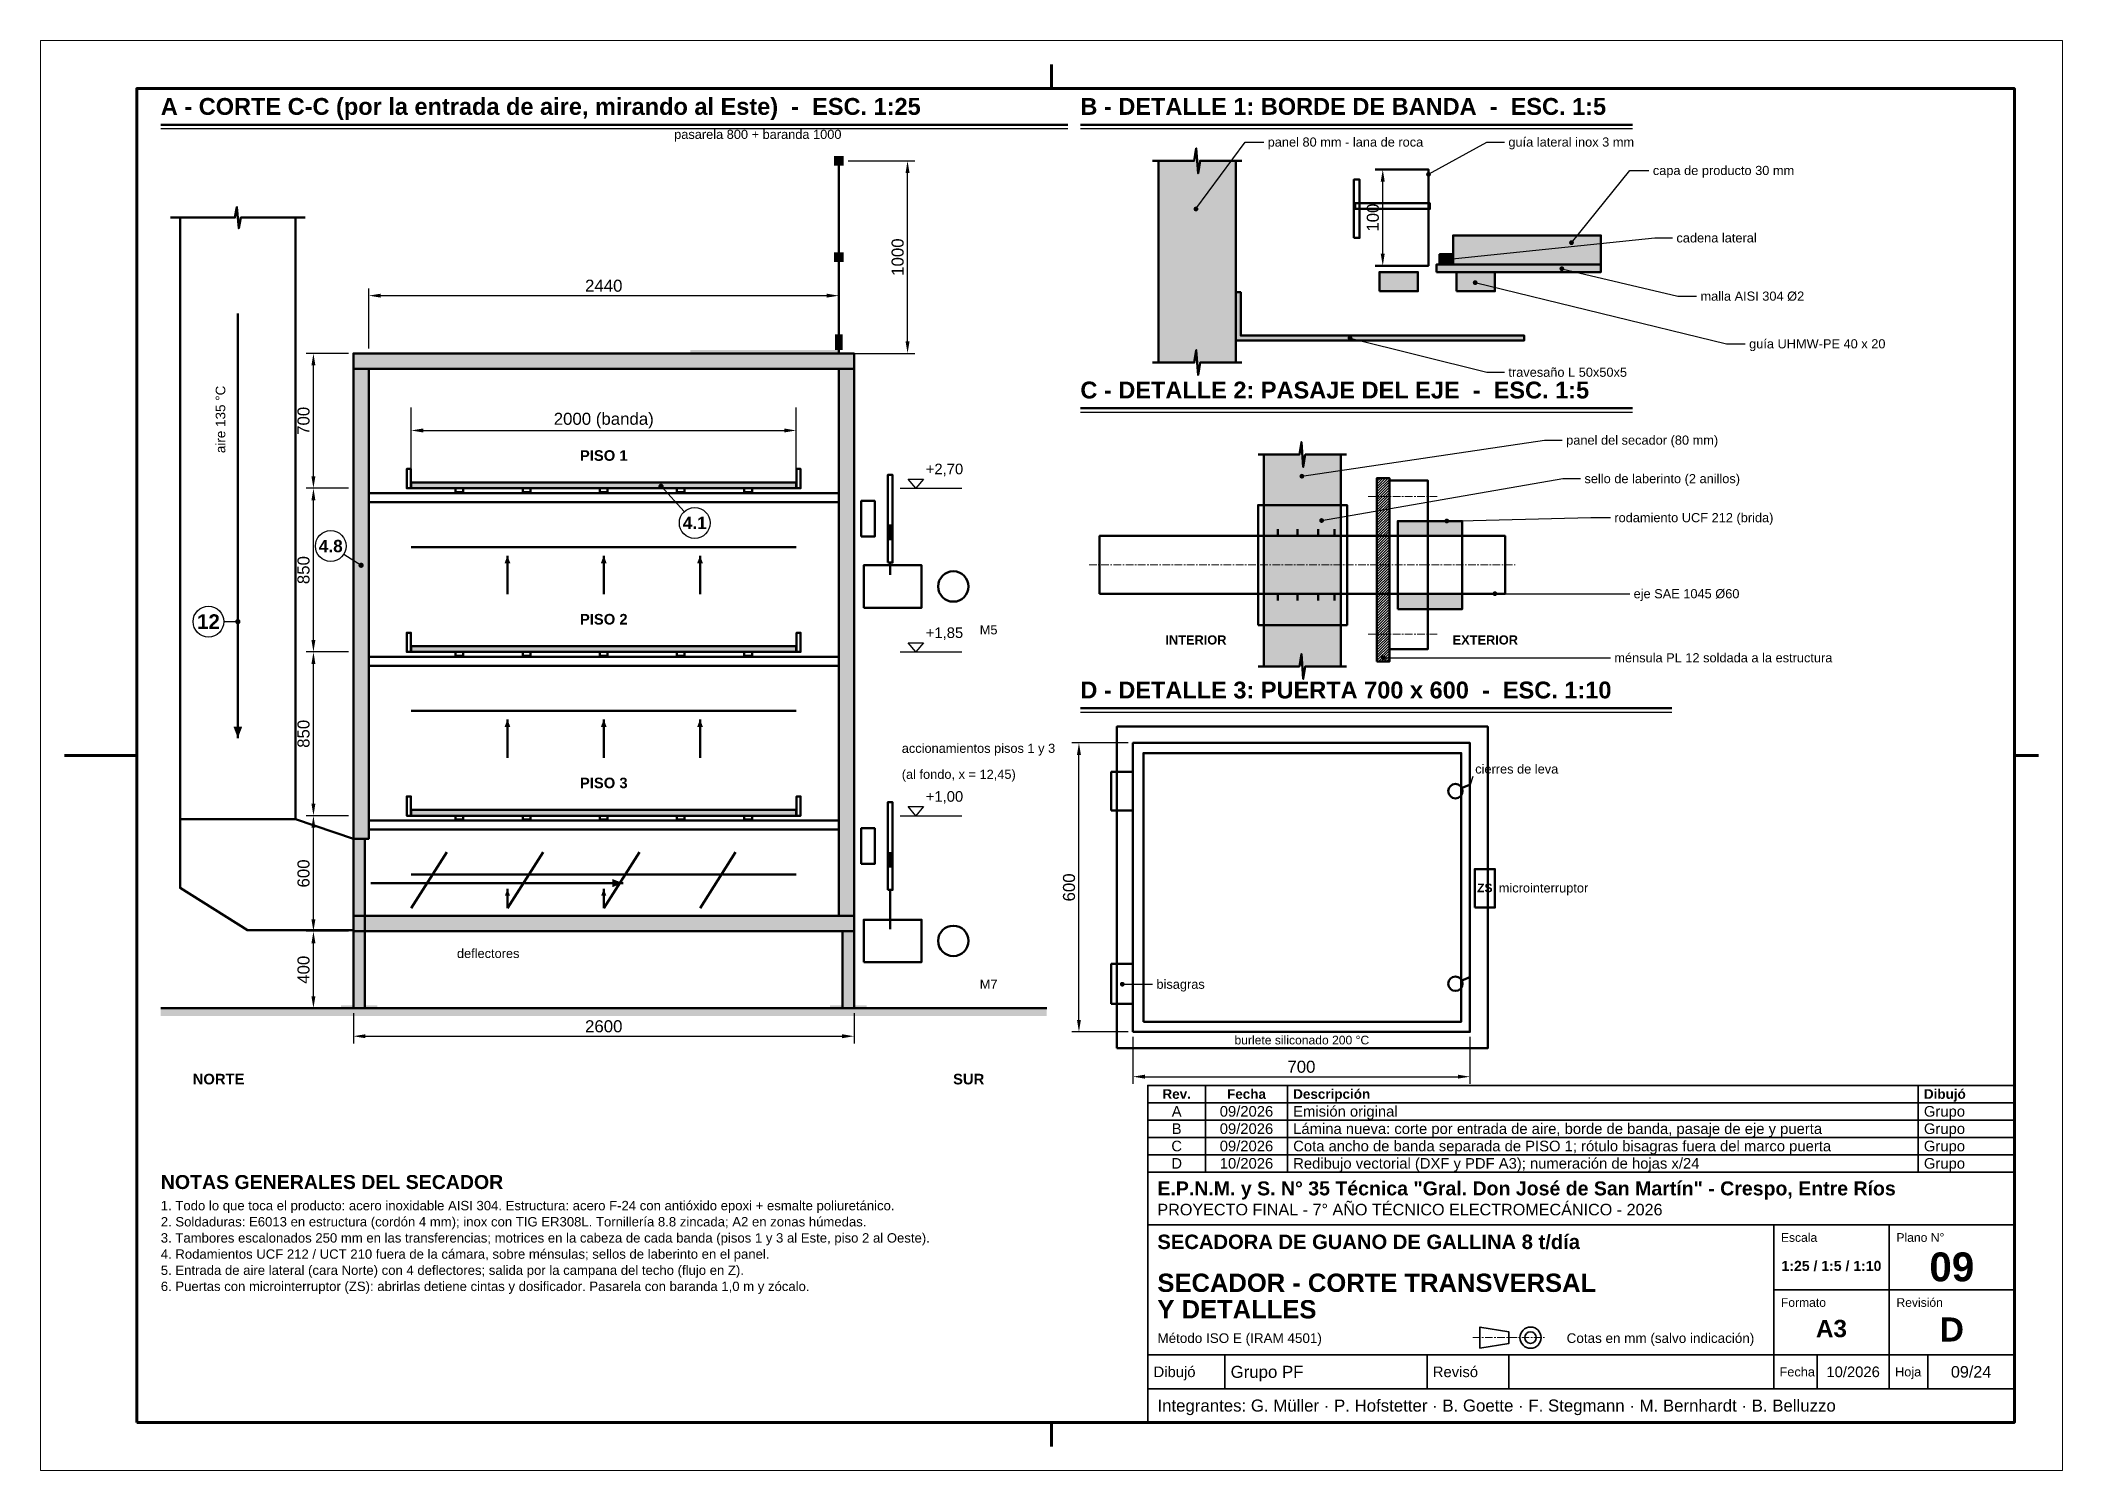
# Model space of a CAD drawing. Header units: millimetres. Extents: x 0 to 420, y 0 to 297.
import ezdxf
from ezdxf.enums import TextEntityAlignment as Align

# ---------------------------------------------------------------- set-up
doc = ezdxf.new("R2010")
doc.units = ezdxf.units.MM
doc.header["$LTSCALE"] = 0.5
doc.linetypes.add('CENTER', pattern=[5.08, 3.175, -0.635, 0.635, -0.635])
for name, color, linetype, lineweight in [('CONTORNO', 7, 'CONTINUOUS', 50), ('COTAS', 7, 'CONTINUOUS', 25), ('EJES', 1, 'CENTER', 18), ('FINO', 7, 'CONTINUOUS', 25), ('HOJA', 8, 'CONTINUOUS', 13), ('RAYADO', 8, 'CONTINUOUS', 18), ('RECUADRO', 7, 'CONTINUOUS', 70), ('RELLENO', 9, 'CONTINUOUS', 13), ('ROTULO', 7, 'CONTINUOUS', 35), ('TEXTO', 7, 'CONTINUOUS', 25)]:
    doc.layers.add(name, color=color, linetype=linetype, lineweight=lineweight)
doc.styles.add('NEGRITA', font='arialbd.ttf')
doc.styles.get("Standard").update_dxf_attribs({"font": 'arial.ttf'})
doc.dimstyles.new('IRAM', dxfattribs={"dimtxt": 2.5, "dimasz": 2.5, "dimexe": 1.5, "dimexo": 1, "dimgap": 0.8, "dimtad": 1, "dimdec": 1, "dimtxsty": 'Standard', "dimcen": 2.5, "dimazin": 3, "dimtfac": 1, "dimtmove": 0, "dimatfit": 3})

msp = doc.modelspace()

# ---------------------------------------------------------------- hatches: boundary and pattern name
at = {"layer": 'CONTORNO', "true_color": 0x2e8b57}
for points in [[(97, 190), (96.392, 188.4), (97.608, 188.4)], [(117, 190), (116.392, 188.4), (117.608, 188.4)], [(137, 190), (136.392, 188.4), (137.608, 188.4)]]:
    msp.add_hatch(color=7, dxfattribs=at).paths.add_polyline_path(points)
at = {"layer": 'CONTORNO', "true_color": 0xd62828}
for points in [[(97, 156), (96.392, 154.4), (97.608, 154.4)], [(117, 156), (116.392, 154.4), (117.608, 154.4)], [(137, 156), (136.392, 154.4), (137.608, 154.4)], [(41, 152.1), (41.912, 154.5), (40.088, 154.5)], [(121, 122), (118.8, 122.836), (118.8, 121.164)], [(97, 120.8), (96.468, 119.4), (97.532, 119.4)], [(117, 120.8), (116.468, 119.4), (117.532, 119.4)]]:
    msp.add_hatch(color=7, dxfattribs=at).paths.add_polyline_path(points)
at = {"layer": 'COTAS'}
h = msp.add_hatch(color=7, dxfattribs=at)
edge = h.paths.add_edge_path()
edge.add_arc((288.3, 269.2), 0.5, 0, 360)
h = msp.add_hatch(color=7, dxfattribs=at)
edge = h.paths.add_edge_path()
edge.add_arc((240, 262), 0.5, 0, 360)
h = msp.add_hatch(color=7, dxfattribs=at)
edge = h.paths.add_edge_path()
edge.add_arc((291.9, 251.5), 0.5, 0, 360)
h = msp.add_hatch(color=7, dxfattribs=at)
edge = h.paths.add_edge_path()
edge.add_arc((318, 255), 0.5, 0, 360)
h = msp.add_hatch(color=7, dxfattribs=at)
edge = h.paths.add_edge_path()
edge.add_arc((316, 249.6), 0.5, 0, 360)
h = msp.add_hatch(color=7, dxfattribs=at)
edge = h.paths.add_edge_path()
edge.add_arc((298, 246.7), 0.5, 0, 360)
h = msp.add_hatch(color=7, dxfattribs=at)
edge = h.paths.add_edge_path()
edge.add_arc((272, 235.2), 0.5, 0, 360)
h = msp.add_hatch(color=7, dxfattribs=at)
edge = h.paths.add_edge_path()
edge.add_arc((262, 206.5), 0.5, 0, 360)
h = msp.add_hatch(color=7, dxfattribs=at)
edge = h.paths.add_edge_path()
edge.add_arc((128.9, 204.4), 0.55, 0, 360)
h = msp.add_hatch(color=7, dxfattribs=at)
edge = h.paths.add_edge_path()
edge.add_arc((266.1, 197.3), 0.5, 0, 360)
h = msp.add_hatch(color=7, dxfattribs=at)
edge = h.paths.add_edge_path()
edge.add_arc((292.1, 197.2), 0.5, 0, 360)
h = msp.add_hatch(color=7, dxfattribs=at)
edge = h.paths.add_edge_path()
edge.add_arc((66.6, 188), 0.55, 0, 360)
h = msp.add_hatch(color=7, dxfattribs=at)
edge = h.paths.add_edge_path()
edge.add_arc((302.1, 182.1), 0.5, 0, 360)
h = msp.add_hatch(color=7, dxfattribs=at)
edge = h.paths.add_edge_path()
edge.add_arc((41, 176.3), 0.55, 0, 360)
h = msp.add_hatch(color=7, dxfattribs=at)
edge = h.paths.add_edge_path()
edge.add_arc((278.9, 168.8), 0.5, 0, 360)
h = msp.add_hatch(color=7, dxfattribs=at)
edge = h.paths.add_edge_path()
edge.add_arc((224.7, 101), 0.5, 0, 360)
at = {"layer": 'RAYADO'}
h = msp.add_hatch(dxfattribs=at)
h.set_pattern_fill('ANSI31', scale=0.12)
h.paths.add_polyline_path([(277.6, 168), (280.2, 168), (280.2, 206.1), (277.6, 206.1)])
h = msp.add_hatch(dxfattribs=at)
h.set_pattern_fill('EARTH', scale=0.35)
h.paths.add_polyline_path([(25, 94.4), (209, 94.4), (209, 96), (25, 96)])
at = {"layer": 'RELLENO', "true_color": 0x464646}
for points in [[(164.8, 271), (166.8, 271), (166.8, 273), (164.8, 273)], [(164.8, 251), (166.8, 251), (166.8, 253), (164.8, 253)], [(290, 248.9), (324.1, 248.9), (324.1, 250.5), (290, 250.5)], [(135, 232), (165.8, 232), (165.8, 232.7), (135, 232.7)], [(65, 96), (67.4, 96), (67.4, 131.2), (65, 131.2)], [(166.6, 96), (169, 96), (169, 112), (166.6, 112)]]:
    msp.add_hatch(color=7, dxfattribs=at).paths.add_polyline_path(points)
at = {"layer": 'RELLENO', "true_color": 0x969696}
for points in [[(232.2, 230.1), (248.3, 230.1), (248.3, 272), (232.2, 272)], [(65, 228.8), (169, 228.8), (169, 232), (65, 232)], [(65, 131.2), (68.2, 131.2), (68.2, 228.8), (65, 228.8)], [(165.8, 115.2), (169, 115.2), (169, 228.8), (165.8, 228.8)], [(254.1, 167), (270.1, 167), (270.1, 211), (254.1, 211)], [(65, 112), (169, 112), (169, 115.2), (65, 115.2)]]:
    msp.add_hatch(color=7, dxfattribs=at).paths.add_polyline_path(points)
at = {"layer": 'RELLENO', "true_color": 0xc09664}
msp.add_hatch(color=7, dxfattribs=at).paths.add_polyline_path([(293.4, 250.5), (324.1, 250.5), (324.1, 256.5), (293.4, 256.5)])
at = {"layer": 'RELLENO', "true_color": 0x3c322d}
msp.add_hatch(color=7, dxfattribs=at).paths.add_polyline_path([(290.6, 250.5), (293.4, 250.5), (293.4, 252.6), (290.6, 252.6)])
at = {"layer": 'RELLENO', "true_color": 0xd7e8d2}
for points in [[(278.1, 244.9), (286.1, 244.9), (286.1, 248.9), (278.1, 248.9)], [(294.1, 244.9), (302.1, 244.9), (302.1, 248.9), (294.1, 248.9)]]:
    msp.add_hatch(color=7, dxfattribs=at).paths.add_polyline_path(points)
at = {"layer": 'RELLENO', "true_color": 0x787878}
msp.add_hatch(color=7, dxfattribs=at).paths.add_polyline_path([(248.3, 234.7), (308.2, 234.7), (308.2, 235.7), (249.3, 235.7), (249.3, 244.7), (248.3, 244.7)])
at = {"layer": 'RELLENO', "true_color": 0x000000}
for points in [[(165, 232.7), (166.6, 232.7), (166.6, 236), (165, 236)], [(176, 193.2), (177, 193.2), (177, 196.48), (176, 196.48)], [(281.9, 194.1), (295.3, 194.1), (295.3, 197.2), (281.9, 197.2)], [(281.9, 178.9), (295.3, 178.9), (295.3, 182.1), (281.9, 182.1)], [(176, 125.2), (177, 125.2), (177, 128.48), (176, 128.48)], [(62.4, 96), (70, 96), (70, 96.6), (62.4, 96.6)], [(164, 96), (171.6, 96), (171.6, 96.6), (164, 96.6)]]:
    msp.add_hatch(color=7, dxfattribs=at).paths.add_polyline_path(points)
at = {"layer": 'RELLENO', "true_color": 0x8b5a2b}
msp.add_hatch(color=7, dxfattribs=at).paths.add_polyline_path([(77, 204), (157, 204), (157, 205.2), (77, 205.2)])
at = {"layer": 'RELLENO', "true_color": 0xffffff}
msp.add_hatch(color=7, dxfattribs=at).paths.add_polyline_path([(254.1, 182.1), (270.1, 182.1), (270.1, 194.1), (254.1, 194.1)])
at = {"layer": 'RELLENO', "true_color": 0xb08046}
msp.add_hatch(color=7, dxfattribs=at).paths.add_polyline_path([(77, 170), (157, 170), (157, 171.2), (77, 171.2)])
at = {"layer": 'RELLENO', "true_color": 0xc8a56e}
msp.add_hatch(color=7, dxfattribs=at).paths.add_polyline_path([(77, 136), (157, 136), (157, 137.2), (77, 137.2)])

# ---------------------------------------------------------------- linework, layer by layer
at = {"layer": 'CONTORNO'}
for p, q in [((25, 279.5), (213.37, 279.5)), ((216, 279.5), (330.66, 279.5)), ((165.8, 232), (165.8, 272)), ((232.2, 230.1), (232.2, 272)), ((248.3, 230.1), (248.3, 272)), ((216, 220.6), (330.66, 220.6)), ((254.1, 167), (254.1, 211)), ((270.1, 167), (270.1, 211)), ((68.2, 203), (165.8, 203)), ((68.2, 201.12), (165.8, 201.12)), ((257, 194.1), (257, 195.5)), ((261.1, 194.1), (261.1, 195.5)), ((265.4, 194.1), (265.4, 195.5)), ((268.8, 194.1), (268.8, 195.5)), ((77, 191.8), (157, 191.8)), ((176.5, 188.58), (176.5, 186)), ((257, 182.1), (257, 180.7)), ((261.1, 182.1), (261.1, 180.7)), ((265.4, 182.1), (265.4, 180.7)), ((268.8, 182.1), (268.8, 180.7)), ((68.2, 169), (165.8, 169)), ((68.2, 167.12), (165.8, 167.12)), ((77, 157.8), (157, 157.8)), ((216, 158.3), (338.85, 158.3)), ((295.1, 141.7), (297, 142.5)), ((29, 135.3), (53, 135.3)), ((68.2, 135), (165.8, 135)), ((68.2, 133.12), (165.8, 133.12)), ((77, 123.8), (157, 123.8)), ((176.5, 120.58), (176.5, 112.4)), ((295.1, 101.7), (297, 102.5)), ((25, 96), (209, 96))]:
    msp.add_line(p, q, dxfattribs=at)
at = {"layer": 'CONTORNO', "true_color": 0xd62828}
for p, q in [((41, 240.3), (41, 152.1)), ((97, 148), (97, 156)), ((117, 148), (117, 156)), ((137, 148), (137, 156)), ((77, 116.8), (84.4, 128.4)), ((97, 116.8), (104.4, 128.4)), ((117, 116.8), (124.4, 128.4)), ((137, 116.8), (144.4, 128.4)), ((68.6, 122), (121, 122)), ((97, 116.8), (97, 120.8)), ((117, 116.8), (117, 120.8))]:
    msp.add_line(p, q, dxfattribs=at)
at = {"layer": 'CONTORNO', "true_color": 0x2e8b57}
for p, q in [((97, 182), (97, 190)), ((117, 182), (117, 190)), ((137, 182), (137, 190))]:
    msp.add_line(p, q, dxfattribs=at)
at = {"layer": 'CONTORNO'}
for points in [[(231, 272), (239.65, 272), (240.05, 274.6), (240.45, 269.4), (240.85, 272), (249.5, 272)], [(277.2, 270.2), (288.3, 270.2), (288.3, 250.2), (277.2, 250.2)], [(27, 260.2), (40.4, 260.2), (40.8, 262.4), (41.2, 258), (41.6, 260.2), (55, 260.2)], [(231, 230.1), (239.65, 230.1), (240.05, 232.7), (240.45, 227.5), (240.85, 230.1), (249.5, 230.1)], [(252.9, 211), (261.5, 211), (261.9, 213.6), (262.3, 208.4), (262.7, 211), (271.3, 211)], [(280.2, 205.6), (288.2, 205.6), (288.2, 170.6), (280.2, 170.6)], [(252.9, 167), (261.5, 167), (261.9, 169.6), (262.3, 164.4), (262.7, 167), (271.3, 167)]]:
    msp.add_lwpolyline(points, dxfattribs=at)
for points in [[(272.8, 256), (274, 256), (274, 268.1), (272.8, 268.1)], [(273.1, 262), (288.6, 262), (288.6, 263.2), (273.1, 263.2)], [(293.4, 250.5), (324.1, 250.5), (324.1, 256.5), (293.4, 256.5)], [(290.6, 250.5), (293.4, 250.5), (293.4, 252.6), (290.6, 252.6)], [(278.1, 244.9), (286.1, 244.9), (286.1, 248.9), (278.1, 248.9)], [(290, 248.9), (324.1, 248.9), (324.1, 250.5), (290, 250.5)], [(294.1, 244.9), (302.1, 244.9), (302.1, 248.9), (294.1, 248.9)], [(248.3, 234.7), (308.2, 234.7), (308.2, 235.7), (249.3, 235.7), (249.3, 244.7), (248.3, 244.7)], [(65, 228.8), (169, 228.8), (169, 232), (65, 232)], [(65, 131.2), (68.2, 131.2), (68.2, 228.8), (65, 228.8)], [(165.8, 115.2), (169, 115.2), (169, 228.8), (165.8, 228.8)], [(76.95, 204), (76.1, 204), (76.1, 208), (76.95, 208)], [(157.05, 204), (157.9, 204), (157.9, 208), (157.05, 208)], [(176, 188.58), (177, 188.58), (177, 206.78), (176, 206.78)], [(277.6, 168), (280.2, 168), (280.2, 206.1), (277.6, 206.1)], [(77, 204), (157, 204), (157, 205.2), (77, 205.2)], [(86.2, 203.2), (87.8, 203.2), (87.8, 204), (86.2, 204)], [(100.2, 203.2), (101.8, 203.2), (101.8, 204), (100.2, 204)], [(116.2, 203.2), (117.8, 203.2), (117.8, 204), (116.2, 204)], [(132.2, 203.2), (133.8, 203.2), (133.8, 204), (132.2, 204)], [(146.2, 203.2), (147.8, 203.2), (147.8, 204), (146.2, 204)], [(170.5, 193.98), (173.3, 193.98), (173.3, 201.38), (170.5, 201.38)], [(252.9, 175.6), (271.4, 175.6), (271.4, 200.5), (252.9, 200.5)], [(220, 182.1), (304.2, 182.1), (304.2, 194.1), (220, 194.1)], [(281.9, 178.9), (295.3, 178.9), (295.3, 197.2), (281.9, 197.2)], [(171, 179.2), (183, 179.2), (183, 188), (171, 188)], [(76.95, 170), (76.1, 170), (76.1, 174), (76.95, 174)], [(157.05, 170), (157.9, 170), (157.9, 174), (157.05, 174)], [(77, 170), (157, 170), (157, 171.2), (77, 171.2)], [(86.2, 169.2), (87.8, 169.2), (87.8, 170), (86.2, 170)], [(100.2, 169.2), (101.8, 169.2), (101.8, 170), (100.2, 170)], [(116.2, 169.2), (117.8, 169.2), (117.8, 170), (116.2, 170)], [(132.2, 169.2), (133.8, 169.2), (133.8, 170), (132.2, 170)], [(146.2, 169.2), (147.8, 169.2), (147.8, 170), (146.2, 170)], [(223.6, 87.7), (300.6, 87.7), (300.6, 154.5), (223.6, 154.5)], [(226.9, 91.1), (296.9, 91.1), (296.9, 151.1), (226.9, 151.1)], [(229.1, 93.2), (295.1, 93.2), (295.1, 149), (229.1, 149)], [(222.4, 137.1), (226.9, 137.1), (226.9, 145.1), (222.4, 145.1)], [(76.95, 136), (76.1, 136), (76.1, 140), (76.95, 140)], [(157.05, 136), (157.9, 136), (157.9, 140), (157.05, 140)], [(176, 120.58), (177, 120.58), (177, 138.78), (176, 138.78)], [(77, 136), (157, 136), (157, 137.2), (77, 137.2)], [(86.2, 135.2), (87.8, 135.2), (87.8, 136), (86.2, 136)], [(100.2, 135.2), (101.8, 135.2), (101.8, 136), (100.2, 136)], [(116.2, 135.2), (117.8, 135.2), (117.8, 136), (116.2, 136)], [(132.2, 135.2), (133.8, 135.2), (133.8, 136), (132.2, 136)], [(146.2, 135.2), (147.8, 135.2), (147.8, 136), (146.2, 136)], [(65, 96), (67.4, 96), (67.4, 131.2), (65, 131.2)], [(170.5, 125.98), (173.3, 125.98), (173.3, 133.38), (170.5, 133.38)], [(297.9, 116.9), (302.1, 116.9), (302.1, 124.9), (297.9, 124.9)], [(65, 112), (169, 112), (169, 115.2), (65, 115.2)], [(171, 105.6), (183, 105.6), (183, 114.4), (171, 114.4)], [(166.6, 96), (169, 96), (169, 112), (166.6, 112)], [(222.4, 96.9), (226.9, 96.9), (226.9, 105.2), (222.4, 105.2)]]:
    msp.add_lwpolyline(points, close=True, dxfattribs=at)
at = {"layer": 'CONTORNO', "true_color": 0xd62828}
for points in [[(29, 260.2), (29, 121), (43, 112.2), (65, 112.2)], [(53, 260.2), (53, 135.3), (65, 131.2)]]:
    msp.add_lwpolyline(points, dxfattribs=at)
at = {"layer": 'CONTORNO'}
for centre, radius in [((189.6, 183.6), 3.15), ((293.9, 141.1), 1.5), ((189.6, 110), 3.15), ((293.9, 101.1), 1.5)]:
    msp.add_circle(centre, radius, dxfattribs=at)
at = {"layer": 'COTAS'}
for p, q in [((77, 208), (77, 220.8)), ((157, 208), (157, 220.8)), ((133.7321, 199.1537), (128.9, 204.4)), ((178.6, 204), (191.4, 204)), ((63.0015, 190.2848), (66.6, 188)), ((38.1, 176.3), (41, 176.3)), ((178.6, 170), (191.4, 170)), ((297, 142.5), (297.6, 144.2)), ((178.6, 136), (191.4, 136))]:
    msp.add_line(p, q, dxfattribs=at)
for points in [[(240, 262), (250.2, 275.9), (254.1, 275.9)], [(288.3, 269.2), (300.4, 275.9), (304.1, 275.9)], [(318, 255), (330.1, 270), (334.1, 270)], [(291.9, 251.5), (335.3, 256), (339, 256)], [(316, 249.6), (340.1, 243.9), (344, 243.9)], [(298, 246.7), (350.2, 234), (354.1, 234)], [(272, 235.2), (300.4, 228.1), (304.1, 228.1)], [(262, 206.5), (312.4, 214), (316.1, 214)], [(266.1, 197.3), (316.2, 206), (319.9, 206)], [(292.1, 197.2), (322, 197.9), (326.1, 197.9)], [(302.1, 182.1), (327, 182.1), (330.1, 182.1)], [(278.9, 168.8), (322, 168.8), (326.1, 168.8)], [(224.7, 101), (224.7, 101), (231, 101)]]:
    msp.add_lwpolyline(points, dxfattribs=at)
for points in [[(180.2, 205.92), (183.4, 205.92), (181.8, 204)], [(180.2, 171.92), (183.4, 171.92), (181.8, 170)], [(180.2, 137.92), (183.4, 137.92), (181.8, 136)]]:
    msp.add_lwpolyline(points, close=True, dxfattribs=at)
for centre in [(135.9, 196.8), (60.3, 192), (34.9, 176.3)]:
    msp.add_circle(centre, 3.2, dxfattribs=at)
at = {"layer": 'EJES'}
for p, q in [((275.8, 202.3), (290.2, 202.3)), ((217.8, 188.1), (306.3, 188.1)), ((275.8, 173.7), (290.2, 173.7)), ((297.5, 27.6), (312.5, 27.6))]:
    msp.add_line(p, q, dxfattribs=at)
at = {"layer": 'FINO'}
for p, q in [((25, 278.7), (213.37, 278.7)), ((216, 278.7), (330.66, 278.7)), ((216, 219.8), (330.66, 219.8)), ((254.1, 182.1), (254.1, 194.1)), ((270.1, 182.1), (270.1, 194.1)), ((216, 157.5), (338.85, 157.5))]:
    msp.add_line(p, q, dxfattribs=at)
at = {"layer": 'HOJA'}
msp.add_lwpolyline([(0, 0), (420, 0), (420, 297), (0, 297)], close=True, dxfattribs=at)
at = {"layer": 'RECUADRO'}
for p, q in [((210, 292), (210, 287)), ((5, 148.5), (20, 148.5)), ((415, 148.5), (410, 148.5)), ((210, 5), (210, 10))]:
    msp.add_line(p, q, dxfattribs=at)
msp.add_lwpolyline([(20, 10), (410, 10), (410, 287), (20, 287)], close=True, dxfattribs=at)
at = {"layer": 'ROTULO'}
for p, q in [((242, 76.4), (242, 80)), ((259, 76.4), (259, 80)), ((390, 76.4), (390, 80)), ((242, 72.8), (242, 76.4)), ((259, 72.8), (259, 76.4)), ((390, 72.8), (390, 76.4)), ((242, 69.2), (242, 72.8)), ((259, 69.2), (259, 72.8)), ((390, 69.2), (390, 72.8)), ((242, 65.6), (242, 69.2)), ((259, 65.6), (259, 69.2)), ((390, 65.6), (390, 69.2)), ((242, 62), (242, 65.6)), ((259, 62), (259, 65.6)), ((390, 62), (390, 65.6)), ((230, 62), (410, 62)), ((230, 10), (230, 62)), ((230, 51), (410, 51)), ((360, 24), (360, 51)), ((384, 24), (384, 51)), ((360, 37.5), (410, 37.5)), ((230, 24), (410, 24)), ((246, 17), (246, 24)), ((288, 17), (288, 24)), ((305, 17), (305, 24)), ((360, 17), (360, 24)), ((369, 17), (369, 24)), ((384, 17), (384, 24)), ((392, 17), (392, 24)), ((230, 17), (410, 17))]:
    msp.add_line(p, q, dxfattribs=at)
for points in [[(230, 76.4), (410, 76.4), (410, 80), (230, 80)], [(230, 72.8), (410, 72.8), (410, 76.4), (230, 76.4)], [(230, 69.2), (410, 69.2), (410, 72.8), (230, 72.8)], [(230, 65.6), (410, 65.6), (410, 69.2), (230, 69.2)], [(230, 62), (410, 62), (410, 65.6), (230, 65.6)], [(299, 25.4), (305, 26.4), (305, 28.8), (299, 29.8)]]:
    msp.add_lwpolyline(points, close=True, dxfattribs=at)
for radius in [2.2, 1.2]:
    msp.add_circle((309.5, 27.6), radius, dxfattribs=at)

# ---------------------------------------------------------------- texts
at = {"layer": 'COTAS', "style": 'NEGRITA'}
for s, height, p in [('4.1', 2.56, (135.9, 196.8)), ('4.8', 2.56, (60.3, 192)), ('12', 3.04, (34.9, 176.3))]:
    msp.add_text(s, height=height, dxfattribs=at).set_placement(p, align=Align.MIDDLE_CENTER)
at = {"layer": 'ROTULO', "style": 'NEGRITA'}
for s, height, p in [('Rev.', 2, (236, 78.2)), ('Fecha', 2, (250.5, 78.2)), ('1:25 / 1:5 / 1:10', 2.087287, (372, 42.5)), ('09', 6, (397, 42.3)), ('A3', 3.6, (372, 29.5)), ('D', 5, (397, 29.3))]:
    msp.add_text(s, height=height, dxfattribs=at).set_placement(p, align=Align.MIDDLE_CENTER)
at = {"layer": 'ROTULO'}
for s, height, p in [('A', 2.2, (236, 74.6)), ('09/2026', 2.2, (250.5, 74.6)), ('B', 2.2, (236, 71)), ('09/2026', 2.2, (250.5, 71)), ('C', 2.2, (236, 67.4)), ('09/2026', 2.2, (250.5, 67.4)), ('D', 2.2, (236, 63.8)), ('10/2026', 2.2, (250.5, 63.8)), ('10/2026', 2.2, (376.5, 20.5)), ('09/24', 2.4, (401, 20.5))]:
    msp.add_text(s, height=height, dxfattribs=at).set_placement(p, align=Align.MIDDLE_CENTER)
at = {"layer": 'ROTULO', "style": 'NEGRITA'}
for s, height, p in [('Descripción', 2, (260.2, 78.2)), ('Dibujó', 2, (391.2, 78.2)), ('E.P.N.M. y S. N° 35 Técnica "Gral. Don José de San Martín" - Crespo, Entre Ríos', 2.9, (232, 58.6)), ('SECADORA DE GUANO DE GALLINA 8 t/día', 3, (232, 47.5)), ('SECADOR - CORTE TRANSVERSAL', 3.8, (232, 39)), ('Y DETALLES', 3.8, (232, 33.49))]:
    msp.add_text(s, height=height, dxfattribs=at).set_placement(p, align=Align.MIDDLE_LEFT)
at = {"layer": 'ROTULO'}
for s, height, p in [('Emisión original', 2.2, (260.2, 74.6)), ('Grupo', 2.2, (391.2, 74.6)), ('Lámina nueva: corte por entrada de aire, borde de banda, pasaje de eje y puerta', 2.2, (260.2, 71)), ('Grupo', 2.2, (391.2, 71)), ('Cota ancho de banda separada de PISO 1; rótulo bisagras fuera del marco puerta', 2.2, (260.2, 67.4)), ('Grupo', 2.2, (391.2, 67.4)), ('Redibujo vectorial (DXF y PDF A3); numeración de hojas x/24', 2.2, (260.2, 63.8)), ('Grupo', 2.2, (391.2, 63.8)), ('PROYECTO FINAL - 7° AÑO TÉCNICO ELECTROMECÁNICO - 2026', 2.4, (232, 54.2)), ('Método ISO E (IRAM 4501)', 2, (232, 27.5)), ('Cotas en mm (salvo indicación)', 2, (317, 27.5)), ('Dibujó', 2.2, (231.2, 20.5)), ('Grupo PF', 2.5, (247.2, 20.5)), ('Revisó', 2.2, (289.2, 20.5)), ('Fecha', 1.9, (361.2, 20.5)), ('Hoja', 1.9, (385.2, 20.5)), ('Integrantes: G. Müller · P. Hofstetter · B. Goette · F. Stegmann · M. Bernhardt · B. Belluzzo', 2.5, (232, 13.5))]:
    msp.add_text(s, height=height, dxfattribs=at).set_placement(p, align=Align.MIDDLE_LEFT)
for s, p in [('Escala', (361.5, 49.3)), ('Plano N°', (385.5, 49.3)), ('Formato', (361.5, 35.8)), ('Revisión', (385.5, 35.8))]:
    msp.add_text(s, height=1.8, dxfattribs=at).set_placement(p, align=Align.TOP_LEFT)
at = {"layer": 'TEXTO', "style": 'NEGRITA'}
for s, height, p in [('A - CORTE C-C (por la entrada de aire, mirando al Este)  -  ESC. 1:25', 3.5, (25, 280.5)), ('B - DETALLE 1: BORDE DE BANDA  -  ESC. 1:5', 3.5, (216, 280.5)), ('C - DETALLE 2: PASAJE DEL EJE  -  ESC. 1:5', 3.5, (216, 221.6)), ('D - DETALLE 3: PUERTA 700 x 600  -  ESC. 1:10', 3.5, (216, 159.3)), ('NOTAS GENERALES DEL SECADOR', 2.9, (25, 57.6))]:
    msp.add_text(s, height=height, dxfattribs=at).set_placement(p, align=Align.BOTTOM_LEFT)
at = {"layer": 'TEXTO'}
for s, height, p in [('pasarela 800 + baranda 1000', 1.9, (149, 277.5)), ('deflectores', 1.9, (93, 107.4)), ('burlete siliconado 200 °C', 1.8, (262, 89.4))]:
    msp.add_text(s, height=height, dxfattribs=at).set_placement(p, align=Align.MIDDLE_CENTER)
for s, p in [('panel 80 mm - lana de roca', (254.9, 275.9)), ('guía lateral inox 3 mm', (304.9, 275.9)), ('capa de producto 30 mm', (334.9, 270)), ('cadena lateral', (339.8, 256)), ('malla AISI 304 Ø2', (344.8, 243.9)), ('guía UHMW-PE 40 x 20', (354.9, 234)), ('travesaño L 50x50x5', (304.9, 228.1)), ('panel del secador (80 mm)', (316.9, 214)), ('sello de laberinto (2 anillos)', (320.7, 206)), ('rodamiento UCF 212 (brida)', (326.9, 197.9)), ('eje SAE 1045 Ø60', (330.9, 182.1)), ('M5', (195.1, 174.6)), ('ménsula PL 12 soldada a la estructura', (326.9, 168.8)), ('accionamientos pisos 1 y 3', (178.9, 150)), ('(al fondo, x = 12,45)', (178.9, 144.6)), ('cierres de leva', (298, 145.7)), ('microinterruptor', (302.9, 121)), ('M7', (195.1, 101)), ('bisagras', (231.8, 101))]:
    msp.add_text(s, height=1.9, dxfattribs=at).set_placement(p, align=Align.MIDDLE_LEFT)
msp.add_text('aire 135 °C', height=2, rotation=90, dxfattribs=at).set_placement((37.4, 218.3), align=Align.MIDDLE_CENTER)
at = {"layer": 'TEXTO', "style": 'NEGRITA'}
for s, height, p in [('PISO 1', 2.2, (117, 210.8)), ('PISO 2', 2.2, (117, 176.8)), ('INTERIOR', 1.9, (240, 172.5)), ('EXTERIOR', 1.9, (300.1, 172.5)), ('PISO 3', 2.2, (117, 142.8)), ('ZS', 1.8, (300, 121)), ('NORTE', 2.2, (37, 81.3)), ('SUR', 2.2, (192.8, 81.3))]:
    msp.add_text(s, height=height, dxfattribs=at).set_placement(p, align=Align.MIDDLE_CENTER)
at = {"layer": 'TEXTO'}
for s, p in [('+2,70', (183.88, 206.24)), ('+1,85', (183.88, 172.24)), ('+1,00', (183.88, 138.24))]:
    msp.add_text(s, height=2.2, dxfattribs=at).set_placement(p, align=Align.BOTTOM_LEFT)
for s, p in [('1. Todo lo que toca el producto: acero inoxidable AISI 304. Estructura: acero F-24 con antióxido epoxi + esmalte poliuretánico.', (25, 56)), ('2. Soldaduras: E6013 en estructura (cordón 4 mm); inox con TIG ER308L. Tornillería 8.8 zincada; A2 en zonas húmedas.', (25, 52.646)), ('3. Tambores escalonados 250 mm en las transferencias; motrices en la cabeza de cada banda (pisos 1 y 3 al Este, piso 2 al Oeste).', (25, 49.292)), ('4. Rodamientos UCF 212 / UCT 210 fuera de la cámara, sobre ménsulas; sellos de laberinto en el panel.', (25, 45.938)), ('5. Entrada de aire lateral (cara Norte) con 4 deflectores; salida por la campana del techo (flujo en Z).', (25, 42.584)), ('6. Puertas con microinterruptor (ZS): abrirlas detiene cintas y dosificador. Pasarela con baranda 1,0 m y zócalo.', (25, 39.23))]:
    msp.add_text(s, height=1.95, dxfattribs=at).set_placement(p, align=Align.TOP_LEFT)

# ---------------------------------------------------------------- dimensions: what is measured, and where the dimension line sits
at = {"layer": 'COTAS'}
for base, p1, p2, override in [((180.1, 232), (166.8, 232), (166.8, 272), {"dimlfac": 25}), ((278.8, 250.2), (277.2, 250.2), (277.2, 270.2), {"dimlfac": 5}), ((56.7, 204), (65, 204), (65, 232), {"dimlfac": 25}), ((56.7, 170), (65, 170), (65, 204), {"dimlfac": 25}), ((56.7, 136), (65, 136), (65, 170), {"dimlfac": 25}), ((215.7, 91.1), (226.9, 91.1), (226.9, 151.1), {"dimlfac": 10}), ((56.7, 112), (65, 112), (65, 136), {"dimlfac": 25}), ((56.7, 96), (65, 96), (65, 112), {"dimlfac": 25})]:
    msp.add_linear_dim(base=base, p1=p1, p2=p2, angle=90, dimstyle='IRAM', override=override, dxfattribs=at).render()
for base, p1, p2, override in [((68.2, 244), (68.2, 232), (165.8, 232), {"dimlfac": 25}), ((65, 90.2), (65, 96), (169, 96), {"dimlfac": 25}), ((226.9, 81.8), (226.9, 91.1), (296.9, 91.1), {"dimlfac": 10})]:
    msp.add_linear_dim(base=base, p1=p1, p2=p2, dimstyle='IRAM', override=override, dxfattribs=at).render()
msp.add_linear_dim(base=(77, 216), p1=(77, 208), p2=(157, 208), text='2000 (banda)', dimstyle='IRAM', override={"dimlfac": 25}, dxfattribs=at).render()

doc.saveas('drawing.dxf')
